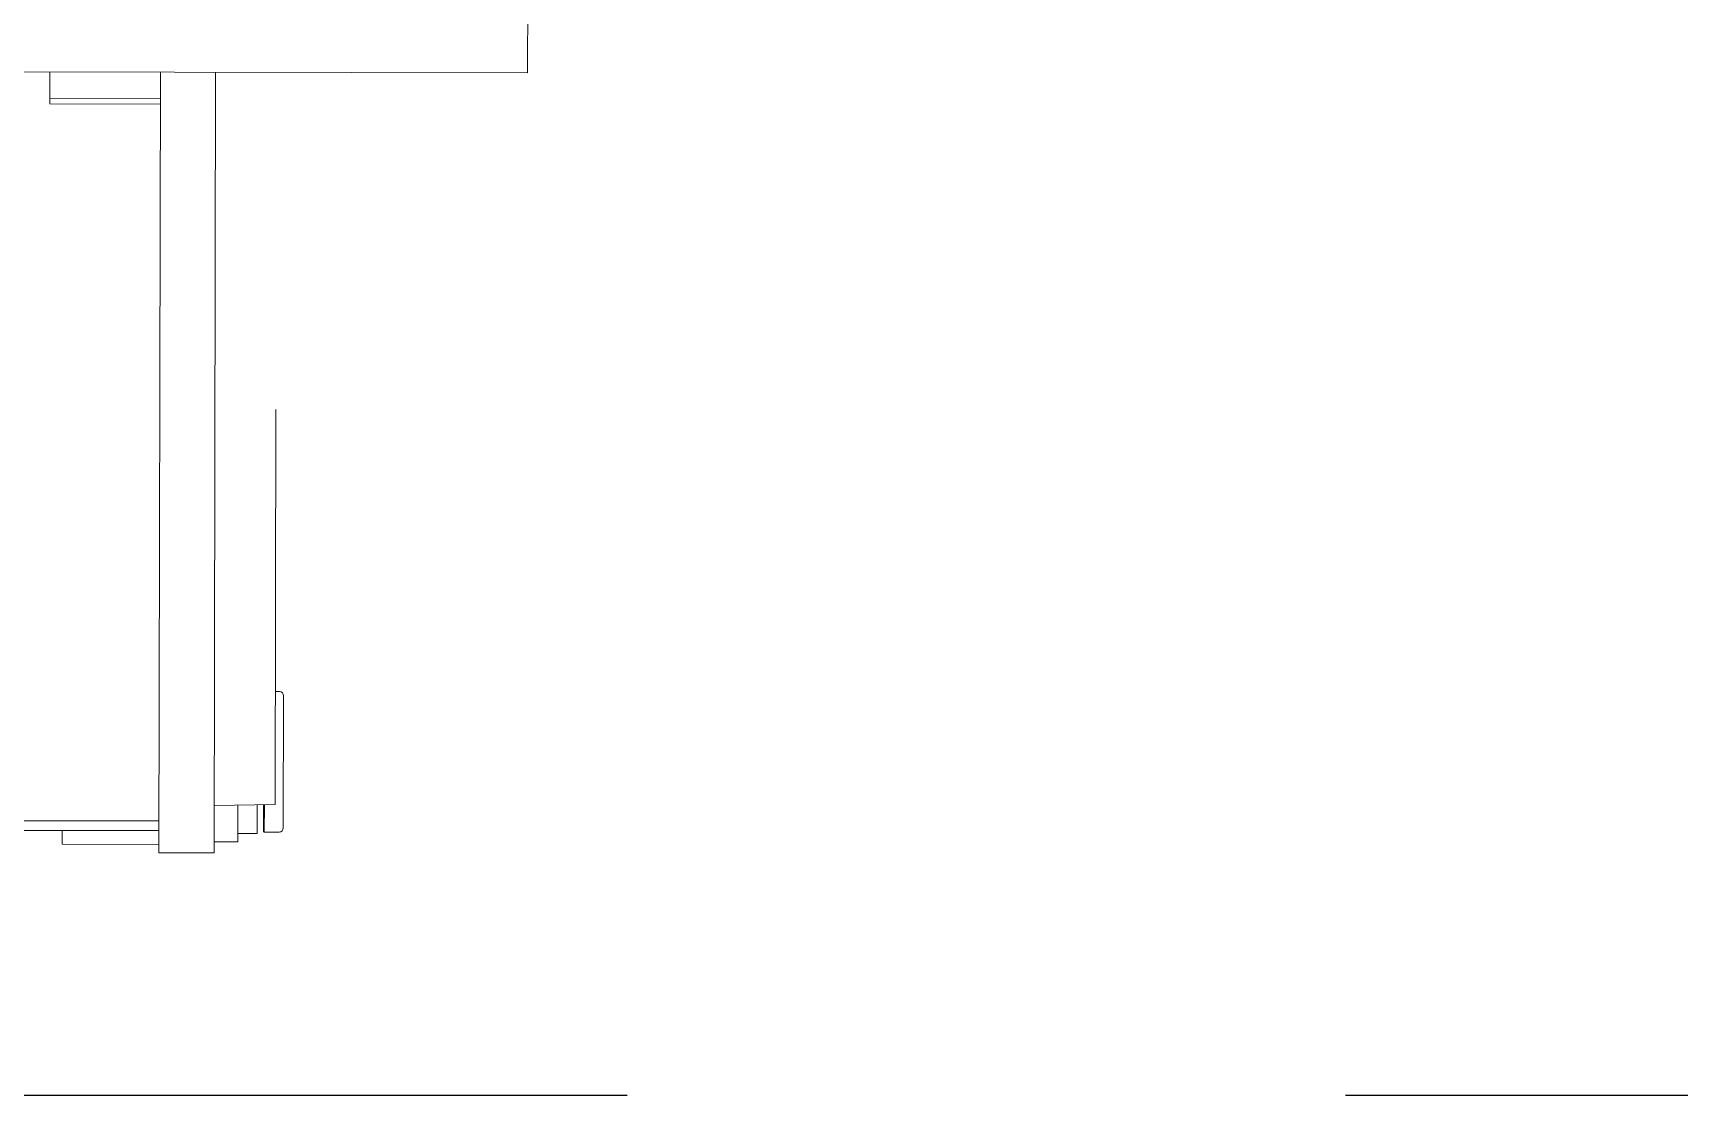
# Model space of a CAD drawing. Extents: x 766778 to 845620, y 133762 to 209800.
# Drawn here: x 786662 to 787258, y 189493 to 189877 of the extents above; entities that cross this region are included whole.
import ezdxf

# ---------------------------------------------------------------- set-up
doc = ezdxf.new("R2010")
doc.units = 0
doc.header["$MEASUREMENT"] = 0
doc.linetypes.add('ACAD_ISO03W100', pattern=[30, 12, -18])
doc.layers.get('0').update_dxf_attribs({"color": 1, "linetype": 'CONTINUOUS'})
doc.layers.add('LA-4748_SHOWN', color=2, linetype='CONTINUOUS', lineweight=53)

# ---------------------------------------------------------------- blocks, each defined once
blk = doc.blocks.new('ENGINE')
at = {"layer": 'LA-4748_SHOWN', "color": 252, "lineweight": 5}
for p, q in [((945787.94, 204553.03), (945789.01, 204756.23)), ((943057.98, 204567.39), (945787.94, 204553.03)), ((945615, 204542.44), (945615.06, 204553.94)), ((945653.57, 204271.23), (945655.06, 204553.73)), ((945673.57, 204271.13), (945675.05, 204553.62)), ((945695.66, 204288.51), (945696.41, 204431.51)), ((945697.39, 204329.43), (945695.88, 204329.46)), ((945698.6, 204280.07), (945698.86, 204327.92)), ((945653.61, 204279.23), (943322.64, 204291.49)), ((943322.66, 204294.99), (945653.63, 204282.73)), ((945695.66, 204288.51), (945673.66, 204288.24)), ((945682.09, 204275.08), (945682.16, 204288.35)), ((945689.16, 204288.43), (945689.11, 204278.05)), ((945691.4, 204278.81), (945691.45, 204288.46)), ((945691.76, 204288.46), (945691.71, 204278.51)), ((945618.59, 204274.42), (945618.61, 204279.42)), ((945689.11, 204278.05), (945682.11, 204278.08)), ((945691.4, 204278.81), (945691.71, 204278.51)), ((945697.12, 204278.58), (945691.71, 204278.51)), ((945618.59, 204274.42), (945653.58, 204274.23)), ((945673.59, 204275.13), (945682.09, 204275.08)), ((945653.57, 204271.23), (945673.57, 204271.13))]:
    blk.add_line(p, q, dxfattribs=at)
at = {"layer": 'LA-4748_SHOWN', "color": 253, "lineweight": 5}
for p, q in [((945654.99, 204542.23), (945615, 204542.44)), ((945615.01, 204544.44), (945655.01, 204544.23))]:
    blk.add_line(p, q, dxfattribs=at)
at = {"layer": 'LA-4748_SHOWN', "color": 252, "lineweight": 5}
for centre, start, end in [((945697.36, 204327.93), 359.69862, 88.69862), ((945697.1, 204280.08), 270.69862, 359.69862)]:
    blk.add_arc(centre, 1.5, start, end, dxfattribs=at)
blk = doc.blocks.new('eng rm')
at = {"color": 252, "linetype": 'ACAD_ISO03W100', "ltscale": 20}
for p, q in [((777636.95, 189493), (787136.95, 189493)), ((787136.95, 189493), (789136.95, 189493))]:
    blk.add_line(p, q, dxfattribs=at)

msp = doc.modelspace()

# ---------------------------------------------------------------- block references
at = {"color": 7, "linetype": 'Continuous'}
msp.add_blockref('eng rm', (0, 0), dxfattribs=at)
at = {"color": 7, "linetype": 'Continuous', "rotation": 0.1984573570547499}
msp.add_blockref('ENGINE', (-158232.80366, -17964.77499), dxfattribs=at)

doc.saveas('drawing.dxf')
